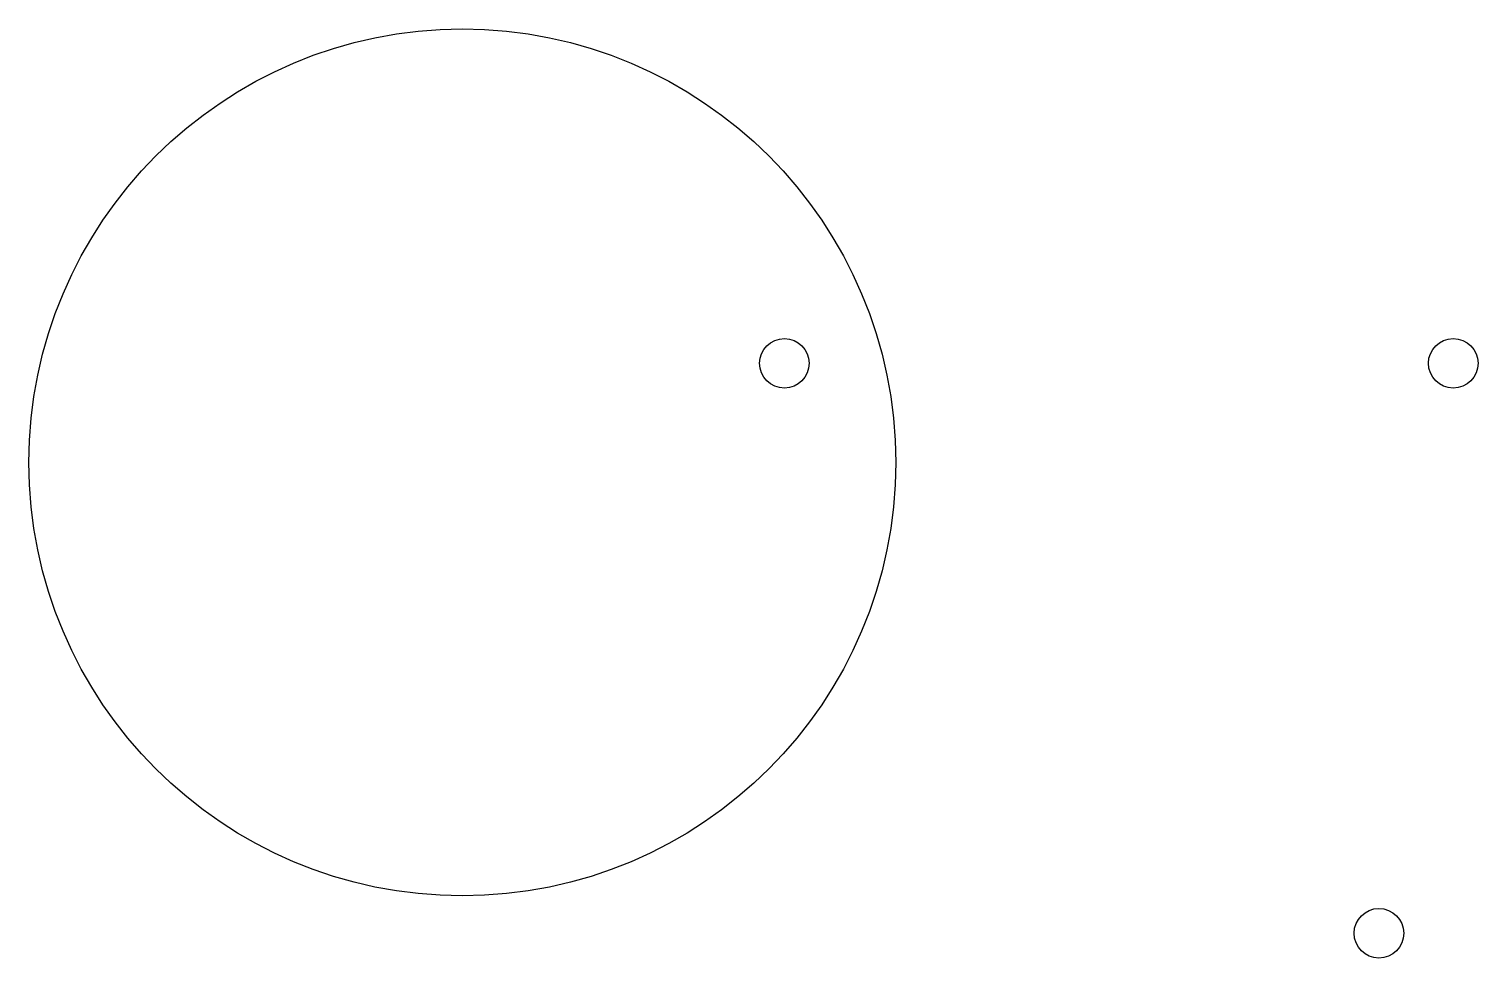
# Model space of a CAD drawing. Header units: millimetres. Extents: x 12.5 to 71, y 0 to 37.5.
import ezdxf

# ---------------------------------------------------------------- set-up
doc = ezdxf.new("R2010")
doc.units = ezdxf.units.MM
doc.layers.get('0').update_dxf_attribs({"linetype": 'CONTINUOUS', "lineweight": 25, "true_color": 0xffffff})

msp = doc.modelspace()

# ---------------------------------------------------------------- linework, layer by layer
for centre, radius in [((30, 20), 17.493), ((43, 24), 1), ((70, 24), 1), ((59, 17), 0), ((67, 1), 1)]:
    msp.add_circle(centre, radius)

doc.saveas('drawing.dxf')
